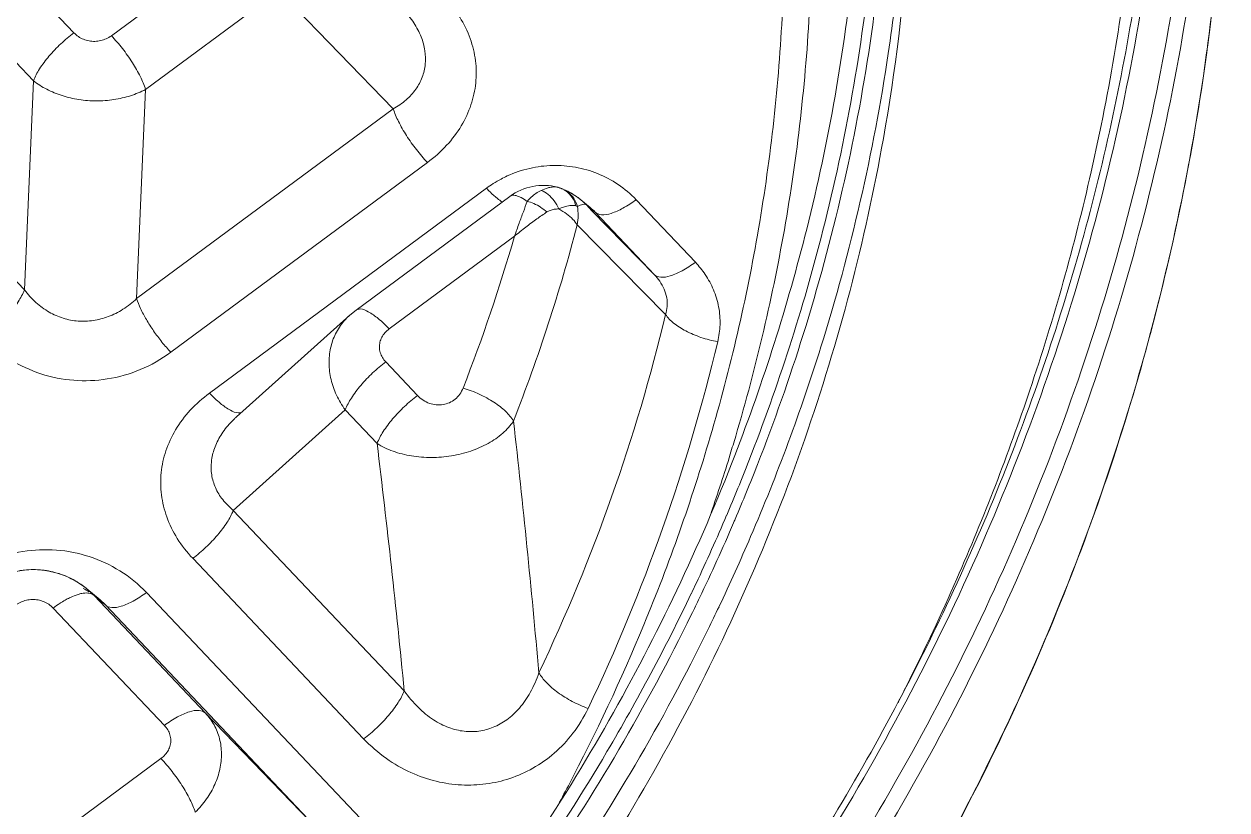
# Model space of a CAD drawing. Header units: millimetres. Extents: x 5536 to 6151, y 463 to 893.
# Drawn here: x 6088.17 to 6109.58, y 818.87 to 832.86 of the extents above; entities that cross this region are included whole.
import ezdxf

# ---------------------------------------------------------------- set-up
doc = ezdxf.new("R2010")
doc.units = ezdxf.units.MM
doc.header["$LTSCALE"] = 0.2
doc.layers.get('0').update_dxf_attribs({"lineweight": 18})

msp = doc.modelspace()

# ---------------------------------------------------------------- linework, layer by layer
for p, q in [((6087.075, 834.798), (6089.055, 832.708)), ((6089.721, 832.656), (6092.093, 834.411)), ((6086.352, 833.945), (6088.333, 831.855)), ((6090.331, 831.7), (6092.703, 833.456)), ((6094.737, 831.355), (6092.703, 833.456)), ((6084.36, 832.155), (6088.173, 828.13)), ((6088.333, 831.855), (6088.173, 828.13)), ((6090.331, 831.7), (6090.17, 827.976)), ((6090.17, 827.976), (6094.737, 831.355)), ((6095.346, 830.399), (6090.78, 827.02)), ((6096.397, 829.941), (6091.468, 826.294)), ((6097.743, 829.932), (6097.732, 829.935)), ((6097.971, 829.813), (6097.915, 829.847)), ((6096.81, 829.796), (6094.075, 827.772)), ((6098.026, 829.774), (6097.971, 829.813)), ((6098.083, 829.729), (6098.026, 829.774)), ((6098.077, 829.735), (6098.244, 829.597)), ((6098.175, 829.644), (6098.331, 829.515)), ((6098.175, 829.644), (6098.275, 829.541)), ((6100.115, 828.623), (6099.061, 829.736)), ((6098.275, 829.541), (6099.386, 828.402)), ((6099.386, 828.402), (6098.331, 829.515)), ((6098.013, 829.288), (6099.585, 827.695)), ((6096.897, 829.088), (6094.665, 827.437)), ((6094.075, 827.772), (6093.964, 827.682)), ((6093.965, 827.682), (6091.949, 825.871)), ((6094.605, 826.849), (6095.172, 826.251)), ((6093.883, 825.996), (6091.891, 824.205)), ((6093.883, 825.996), (6094.449, 825.398)), ((6091.891, 824.205), (6094.934, 820.993)), ((6091.168, 823.352), (6094.211, 820.139)), ((6089.27, 822.82), (6089.171, 822.893)), ((6089.282, 822.81), (6089.27, 822.82)), ((6089.282, 822.81), (6089.483, 822.644)), ((6091.394, 820.597), (6089.413, 822.688)), ((6089.48, 822.633), (6089.615, 822.522)), ((6094.157, 818.718), (6090.344, 822.742)), ((6090.664, 820.376), (6088.684, 822.467)), ((6093.428, 818.497), (6089.615, 822.522)), ((6091.394, 820.597), (6093.428, 818.497)), ((6088.232, 818.033), (6090.604, 819.788))]:
    msp.add_line(p, q)
for points in [[(6097.732, 829.936), (6097.727, 829.938), (6097.717, 829.941), (6097.706, 829.945), (6097.701, 829.947)], [(6097.915, 829.847), (6097.859, 829.879), (6097.801, 829.907), (6097.743, 829.932)], [(6089.171, 822.893), (6089.041, 822.972), (6088.903, 823.038), (6088.758, 823.089), (6088.609, 823.125), (6088.457, 823.146), (6088.303, 823.151), (6088.149, 823.14), (6087.997, 823.114), (6087.849, 823.073), (6087.705, 823.017), (6087.568, 822.946), (6087.428, 822.854)]]:
    msp.add_lwpolyline(points)
for centre, radius, start, end in [((6097.63, 828.273), 2.074, 118.0175, 122.4565), ((6097.623, 828.285), 2.061, 122.4544, 126.4932), ((6098.365, 831.802), 2.708, 223.3973, 225.3913), ((6097.406, 828.995), 0.997, 74.9188, 126.4946), ((6097.611, 829.602), 0.363, 92.4678, 97.5264), ((6097.618, 829.78), 0.184, 74.9547, 79.8726), ((6097.566, 829.549), 0.42, 67.7648, 71.2551), ((6097.563, 829.543), 0.427, 60.817, 67.7602), ((6097.571, 829.515), 0.451, 66.5743, 69.0502), ((6097.306, 828.809), 1.204, 61.9743, 67.9082), ((6097.299, 828.795), 1.219, 59.2065, 61.982), ((6097.296, 828.791), 1.225, 58.5129, 59.2081), ((6097.294, 828.787), 1.229, 53.3487, 58.5121), ((6097.286, 828.777), 1.242, 50.5142, 53.3476), ((6097.285, 828.775), 1.244, 44.306, 50.0725), ((6098.099, 828.661), 1.002, 111.8916, 114.4767), ((6098.038, 828.812), 0.839, 108.9718, 111.888), ((6097.732, 828.868), 0.799, 69.2431, 71.3444), ((6098.307, 829.013), 0.67, 113.4222, 115.8425), ((6097.649, 828.869), 0.94, 50.52, 51.8573), ((6097.657, 828.879), 0.927, 43.3322, 50.4941), ((6067.952, 837.13), 31.067, 338.6042, 345.38), ((6067.699, 837.462), 30.374, 338.609, 343.9968), ((6068.082, 835.243), 32.395, 334.538, 346.5266), ((6068.264, 834.935), 33.162, 334.5381, 346.5265), ((6093.128, 824.555), 1.767, 131.9593, 133.5252), ((5903.641, 804.051), 194.457, 5.09367, 6.42057), ((5903.587, 802.179), 192.27, 5.61526, 6.93587), ((6068.604, 835.085), 33.616, 341.0506, 342.915), ((6068.326, 837.892), 35.156, 336.9376, 338.6399), ((6068.262, 837.933), 35.397, 336.9084, 338.6092), ((6068.014, 838.025), 35.495, 334.7855, 336.9362), ((6067.995, 838.048), 35.688, 334.4386, 336.7894), ((6068.142, 837.983), 35.527, 336.7911, 336.9094), ((6068.062, 837.904), 35.946, 334.6083, 336.7909), ((6088.339, 821.667), 1.482, 51.07, 55.6319), ((6088.57, 821.526), 1.444, 58.5039, 63.2962), ((6088.341, 821.669), 1.479, 43.5469, 50.493), ((6067.799, 838.126), 35.733, 334.4719, 334.7876), ((6089.834, 820.949), 1.904, 121.8584, 122.6523), ((6088.592, 821.555), 1.407, 43.3806, 50.523), ((6067.842, 838.12), 35.856, 333.9046, 334.4401), ((6066.737, 839.699), 41.542, 332.9107, 333.4592)]:
    msp.add_arc(centre, radius, start, end)
for points, knots in [([(6101.067, 825.087), (6101.591, 826.426), (6102.541, 829.379), (6103.372, 834.065), (6103.509, 839.037), (6102.911, 843.981), (6101.587, 848.81), (6099.561, 853.442), (6096.869, 857.796), (6094.678, 860.445), (6093.493, 861.7)], [0, 0, 0, 0, 12951.2107, 27865.796202, 42726.534822, 57604.315486, 72568.722612, 87682.262061, 102995.710407, 118544.857717, 118544.857717, 118544.857717, 118544.857717]), ([(6100.817, 825.184), (6101.325, 826.499), (6102.244, 829.387), (6103.049, 833.963), (6103.19, 838.807), (6102.626, 843.626), (6101.368, 848.338), (6099.437, 852.865), (6096.867, 857.133), (6094.771, 859.739), (6093.636, 860.976)], [0, 0, 0, 0, 13030.637499, 27942.184833, 42801.097559, 57675.506096, 72632.410278, 87732.289983, 103024.703764, 118545.112601, 118545.112601, 118545.112601, 118545.112601]), ([(6093.529, 857.297), (6093.929, 856.84), (6094.709, 855.903), (6095.826, 854.419), (6096.909, 852.812), (6097.975, 851.024), (6099.025, 848.988), (6100.037, 846.636), (6100.964, 843.897), (6101.723, 840.718), (6102.188, 837.128), (6102.235, 833.262), (6101.803, 829.341), (6101.177, 826.665), (6100.769, 825.315), (6100.737, 825.209)], [0, 0, 0, 0, 9956.692176, 19977.010973, 30441.985982, 41700.95158, 54096.044882, 67962.994197, 83636.198088, 101445.812553, 121454.085975, 142856.61433, 164677.882861, 185975.67704, 187790.796432, 187790.796432, 187790.796432, 187790.796432]), ([(6093.297, 856.658), (6093.684, 856.21), (6094.44, 855.29), (6095.525, 853.831), (6096.579, 852.249), (6097.618, 850.486), (6098.641, 848.48), (6099.624, 846.164), (6100.523, 843.471), (6101.255, 840.353), (6101.7, 836.841), (6101.741, 833.066), (6101.32, 829.238), (6100.469, 825.577), (6099.299, 822.266), (6098.283, 820.103), (6097.716, 819.042), (6097.645, 818.912)], [0, 0, 0, 0, 9452.55585, 19003.236962, 29006.284585, 39784.631213, 51654.647307, 64926.762106, 79914.060581, 96922.401138, 115970.114034, 136312.476334, 157044.560986, 177289.87729, 196164.761891, 213010.360287, 215372.728021, 215372.728021, 215372.728021, 215372.728021]), ([(6108.833, 844.238), (6108.947, 843.289), (6109.194, 840.339), (6109.048, 835.35), (6107.952, 829.384), (6105.957, 823.602), (6103.102, 818.111), (6099.44, 813.011), (6096.529, 809.957), (6094.968, 808.523)], [0, 0, 0, 0, 7583.032266, 23491.12284, 39460.798976, 55566.591918, 71872.661652, 88425.604958, 105253.887477, 105253.887477, 105253.887477, 105253.887477]), ([(6109.24, 842.57), (6109.274, 842.142), (6109.43, 839.705), (6109.299, 835.223), (6108.198, 829.226), (6106.193, 823.415), (6103.324, 817.896), (6099.644, 812.77), (6096.718, 809.7), (6095.149, 808.259)], [0, 0, 0, 0, 3529.109543, 20100.757576, 36736.546075, 53514.138736, 70500.396313, 87743.878979, 105274.250004, 105274.250004, 105274.250004, 105274.250004]), ([(6100.54, 812.076), (6101.66, 813.511), (6103.738, 816.529), (6106.255, 821.399), (6108.112, 826.536), (6109.264, 831.832), (6109.695, 837.209), (6109.496, 840.796), (6109.277, 842.573)], [0, 0, 0, 0, 15289.422915, 30694.905203, 45930.734497, 61042.92207, 76085.885186, 91118.673152, 91118.673152, 91118.673152, 91118.673152]), ([(6101.221, 825.023), (6101.519, 825.785), (6102.38, 828.231), (6103.361, 832.493), (6103.692, 837.252), (6103.501, 840.23), (6103.358, 841.436)], [0, 0, 0, 0, 9321.54697, 29509.680822, 49581.191406, 63412.132898, 63412.132898, 63412.132898, 63412.132898]), ([(6103.901, 817.045), (6103.913, 817.065), (6104.944, 818.836), (6106.737, 822.487), (6108.588, 828.231), (6109.566, 834.14), (6109.63, 838.606), (6109.437, 841.059), (6109.391, 841.538)], [0, 0, 0, 0, 255.268972, 21978.168542, 43450.365054, 64755.910604, 85992.461339, 91147.578059, 91147.578059, 91147.578059, 91147.578059]), ([(6102.115, 818.011), (6102.95, 819.335), (6104.478, 822.08), (6106.285, 826.418), (6107.572, 830.917), (6108.069, 833.987), (6108.225, 835.526)], [0, 0, 0, 0, 15934.917439, 31895.929446, 47724.595464, 63462.045293, 63462.045293, 63462.045293, 63462.045293]), ([(6102.21, 817.953), (6103.313, 819.696), (6105.258, 823.324), (6107.323, 829.104), (6108.121, 833.238), (6108.353, 835.379), (6108.367, 835.513)], [0, 0, 0, 0, 20928.483748, 41593.641918, 62076.40512, 63448.900229, 63448.900229, 63448.900229, 63448.900229]), ([(6103.901, 821.137), (6104.205, 821.745), (6105.004, 823.45), (6106.172, 826.464), (6107.269, 830.368), (6107.787, 833.471), (6107.959, 835.256), (6107.984, 835.546)], [0, 0, 0, 0, 10529.789055, 29125.908132, 49945.196143, 73178.343205, 77689.149569, 77689.149569, 77689.149569, 77689.149569]), ([(6088.739, 807.54), (6090.218, 808.658), (6093.092, 811.142), (6096.842, 815.432), (6099.922, 820.247), (6102.192, 825.4), (6103.451, 830.199), (6103.825, 833.254), (6103.908, 834.477)], [0, 0, 0, 0, 15892.379387, 32439.845826, 48670.084316, 64691.848317, 80503.822192, 91011.662226, 91011.662226, 91011.662226, 91011.662226]), ([(6101.099, 823.738), (6101.573, 824.843), (6102.613, 827.649), (6103.419, 831.156), (6103.708, 833.518), (6103.764, 834.109)], [0, 0, 0, 0, 16770.555376, 41703.279259, 49983.054501, 49983.054501, 49983.054501, 49983.054501]), ([(6095.646, 833.341), (6095.749, 833.232), (6095.93, 833.002), (6096.119, 832.616), (6096.216, 832.216), (6096.221, 831.813), (6096.134, 831.417), (6095.958, 831.039), (6095.694, 830.689), (6095.469, 830.49), (6095.346, 830.399)], [0, 0, 0, 0, 15740.905687, 30681.148454, 44893.407971, 58803.536372, 72790.494056, 87221.106766, 102492.657635, 118615.500896, 118615.500896, 118615.500896, 118615.500896]), ([(6094.917, 833.12), (6094.986, 833.047), (6095.109, 832.895), (6095.241, 832.646), (6095.311, 832.395), (6095.318, 832.148), (6095.263, 831.912), (6095.145, 831.694), (6094.967, 831.502), (6094.818, 831.4), (6094.737, 831.355)], [0, 0, 0, 0, 17180.740758, 32982.34695, 47461.073965, 61119.789765, 74493.537338, 88171.399163, 102791.023952, 118601.375757, 118601.375757, 118601.375757, 118601.375757]), ([(6089.055, 832.708), (6088.974, 832.647), (6088.817, 832.516), (6088.611, 832.3), (6088.445, 832.081), (6088.362, 831.928), (6088.333, 831.855)], [0, 0, 0, 0, 17075.271709, 34217.737907, 50022.473905, 63278.656103, 63278.656103, 63278.656103, 63278.656103]), ([(6089.055, 832.708), (6089.079, 832.683), (6089.132, 832.638), (6089.223, 832.589), (6089.323, 832.56), (6089.428, 832.552), (6089.532, 832.565), (6089.632, 832.599), (6089.693, 832.635), (6089.721, 832.656)], [0, 0, 0, 0, 14821.530232, 29698.142845, 44640.46952, 59662.259785, 74758.996849, 89911.549277, 105075.095091, 105075.095091, 105075.095091, 105075.095091]), ([(6089.721, 832.656), (6089.79, 832.583), (6089.922, 832.429), (6090.095, 832.184), (6090.235, 831.941), (6090.306, 831.778), (6090.331, 831.7)], [0, 0, 0, 0, 16691.594966, 33766.266485, 49746.56137, 63294.040157, 63294.040157, 63294.040157, 63294.040157]), ([(6088.333, 831.855), (6088.407, 831.797), (6088.571, 831.693), (6088.845, 831.581), (6089.143, 831.512), (6089.454, 831.488), (6089.764, 831.511), (6090.06, 831.579), (6090.244, 831.655), (6090.331, 831.7)], [0, 0, 0, 0, 14045.686106, 28842.993543, 44172.139716, 59757.395279, 75297.27175, 90493.56361, 105072.905775, 105072.905775, 105072.905775, 105072.905775]), ([(6094.737, 831.355), (6094.762, 831.277), (6094.833, 831.114), (6094.973, 830.871), (6095.146, 830.627), (6095.277, 830.472), (6095.346, 830.399)], [0, 0, 0, 0, 13560.313692, 29555.748343, 46646.596434, 63354.005055, 63354.005055, 63354.005055, 63354.005055]), ([(6099.061, 829.736), (6098.964, 829.838), (6098.75, 830.019), (6098.381, 830.215), (6097.984, 830.328), (6097.573, 830.36), (6097.16, 830.308), (6096.855, 830.205), (6096.692, 830.124), (6096.656, 830.104)], [0, 0, 0, 0, 16985.192282, 33672.554829, 50141.424715, 66603.071204, 83228.913565, 100237.920263, 105240.769567, 105240.769567, 105240.769567, 105240.769567]), ([(6096.463, 829.874), (6096.504, 829.833), (6096.573, 829.771), (6096.646, 829.715), (6096.674, 829.695)], [0, 0, 0, 0, 22455.137194, 35738.902963, 35738.902963, 35738.902963, 35738.902963]), ([(6097.373, 829.902), (6097.34, 829.887), (6097.277, 829.852), (6097.193, 829.787), (6097.145, 829.735), (6097.124, 829.707)], [0, 0, 0, 0, 16868.082246, 33550.356959, 49953.487118, 49953.487118, 49953.487118, 49953.487118]), ([(6097.563, 829.961), (6097.539, 829.958), (6097.474, 829.944), (6097.411, 829.919), (6097.373, 829.902)], [0, 0, 0, 0, 12903.840569, 35744.297752, 35744.297752, 35744.297752, 35744.297752]), ([(6097.684, 829.573), (6097.662, 829.624), (6097.607, 829.718), (6097.502, 829.833), (6097.416, 829.886), (6097.373, 829.902)], [0, 0, 0, 0, 18045.664499, 34980.575378, 49956.233841, 49956.233841, 49956.233841, 49956.233841]), ([(6097.701, 829.947), (6097.693, 829.95), (6097.681, 829.953), (6097.67, 829.956), (6097.666, 829.957)], [0, 0, 0, 0, 23823.643679, 35745.682597, 35745.682597, 35745.682597, 35745.682597]), ([(6098.015, 829.616), (6098.001, 829.667), (6097.957, 829.766), (6097.859, 829.87), (6097.782, 829.914), (6097.751, 829.928)], [0, 0, 0, 0, 18954.128408, 37600.46078, 49959.142601, 49959.142601, 49959.142601, 49959.142601]), ([(6097.987, 829.626), (6097.974, 829.678), (6097.931, 829.777), (6097.845, 829.87), (6097.786, 829.907), (6097.771, 829.916)], [0, 0, 0, 0, 21788.222185, 42964.029762, 49958.936886, 49958.936886, 49958.936886, 49958.936886]), ([(6097.124, 829.707), (6097.09, 829.731), (6097.026, 829.772), (6096.933, 829.811), (6096.859, 829.82), (6096.822, 829.804), (6096.811, 829.796)], [0, 0, 0, 0, 23452.39238, 41845.023489, 55517.306289, 63382.711351, 63382.711351, 63382.711351, 63382.711351]), ([(6097.124, 829.707), (6097.1, 829.646), (6097.051, 829.516), (6096.975, 829.31), (6096.923, 829.165), (6096.897, 829.088)], [0, 0, 0, 0, 14867.736922, 31551.05003, 49951.825649, 49951.825649, 49951.825649, 49951.825649]), ([(6097.473, 829.518), (6097.437, 829.549), (6097.364, 829.604), (6097.247, 829.669), (6097.164, 829.698), (6097.124, 829.707)], [0, 0, 0, 0, 17508.151363, 34462.41413, 49954.63766, 49954.63766, 49954.63766, 49954.63766]), ([(6097.987, 829.626), (6097.962, 829.634), (6097.898, 829.639), (6097.824, 829.624), (6097.778, 829.61), (6097.766, 829.605)], [0, 0, 0, 0, 17992.925582, 41073.81567, 49959.628461, 49959.628461, 49959.628461, 49959.628461]), ([(6098.175, 829.644), (6098.166, 829.652), (6098.133, 829.658), (6098.088, 829.646), (6098.056, 829.634), (6098.041, 829.627)], [0, 0, 0, 0, 13061.080105, 32570.178416, 49961.965632, 49961.965632, 49961.965632, 49961.965632]), ([(6099.061, 829.736), (6098.986, 829.681), (6098.843, 829.587), (6098.635, 829.493), (6098.462, 829.455), (6098.36, 829.486), (6098.331, 829.515)], [0, 0, 0, 0, 21990.845361, 40257.96809, 53840.005205, 63401.414546, 63401.414546, 63401.414546, 63401.414546]), ([(6097.473, 829.518), (6097.412, 829.478), (6097.286, 829.39), (6097.094, 829.247), (6096.964, 829.143), (6096.897, 829.088)], [0, 0, 0, 0, 15210.079804, 31897.329304, 49953.742015, 49953.742015, 49953.742015, 49953.742015]), ([(6097.684, 829.573), (6097.657, 829.572), (6097.604, 829.568), (6097.533, 829.55), (6097.49, 829.53), (6097.473, 829.518)], [0, 0, 0, 0, 18671.650927, 35363.75428, 49957.354815, 49957.354815, 49957.354815, 49957.354815]), ([(6097.684, 829.573), (6097.732, 829.545), (6097.82, 829.489), (6097.932, 829.394), (6097.991, 829.324), (6098.013, 829.288)], [0, 0, 0, 0, 18827.997426, 35548.399195, 49959.483051, 49959.483051, 49959.483051, 49959.483051]), ([(6098.013, 829.288), (6098.023, 829.343), (6098.034, 829.453), (6098.025, 829.562), (6098.015, 829.616)], [0, 0, 0, 0, 18107.451418, 35748.800941, 35748.800941, 35748.800941, 35748.800941]), ([(6100.115, 828.623), (6100.04, 828.568), (6099.898, 828.474), (6099.689, 828.38), (6099.517, 828.342), (6099.414, 828.373), (6099.386, 828.402)], [0, 0, 0, 0, 21996.386232, 40268.228546, 53853.853777, 63417.835393, 63417.835393, 63417.835393, 63417.835393]), ([(6100.513, 827.208), (6100.537, 827.307), (6100.565, 827.514), (6100.541, 827.83), (6100.449, 828.134), (6100.303, 828.402), (6100.179, 828.555), (6100.115, 828.623)], [0, 0, 0, 0, 15400.277056, 31553.486269, 47815.95292, 63417.935676, 77646.249019, 77646.249019, 77646.249019, 77646.249019]), ([(6099.585, 827.695), (6099.6, 827.741), (6099.619, 827.84), (6099.611, 827.995), (6099.564, 828.148), (6099.486, 828.286), (6099.42, 828.366), (6099.386, 828.402)], [0, 0, 0, 0, 14617.459175, 30221.951625, 46427.915129, 62526.304657, 77635.552168, 77635.552168, 77635.552168, 77635.552168]), ([(6088.173, 828.13), (6088.144, 828.057), (6088.06, 827.904), (6087.894, 827.684), (6087.688, 827.469), (6087.532, 827.337), (6087.45, 827.277)], [0, 0, 0, 0, 13258.63518, 29066.298671, 46212.002068, 63290.578927, 63290.578927, 63290.578927, 63290.578927]), ([(6090.17, 827.976), (6090.096, 827.905), (6089.937, 827.78), (6089.675, 827.647), (6089.402, 827.576), (6089.128, 827.566), (6088.86, 827.617), (6088.604, 827.73), (6088.368, 827.901), (6088.234, 828.049), (6088.173, 828.13)], [0, 0, 0, 0, 16004.485002, 31172.573742, 45543.36779, 59513.582663, 73445.742839, 87708.752131, 102714.531962, 118518.419026, 118518.419026, 118518.419026, 118518.419026]), ([(6090.17, 827.976), (6090.19, 827.916), (6090.242, 827.788), (6090.344, 827.596), (6090.472, 827.397), (6090.569, 827.267), (6090.62, 827.203)], [0, 0, 0, 0, 13426.92525, 29017.128326, 45956.284567, 63318.085713, 63318.085713, 63318.085713, 63318.085713]), ([(6094.665, 827.437), (6094.604, 827.502), (6094.487, 827.614), (6094.317, 827.736), (6094.179, 827.801), (6094.098, 827.787), (6094.076, 827.772)], [0, 0, 0, 0, 23902.811953, 42987.073165, 56202.887487, 63362.290208, 63362.290208, 63362.290208, 63362.290208]), ([(6093.965, 827.682), (6093.928, 827.649), (6093.83, 827.549), (6093.702, 827.355), (6093.611, 827.096), (6093.584, 826.817), (6093.621, 826.531), (6093.72, 826.251), (6093.823, 826.078), (6093.883, 825.996)], [0, 0, 0, 0, 8401.469439, 23734.714647, 39135.442623, 54847.202751, 71050.839463, 87838.228304, 105187.617141, 105187.617141, 105187.617141, 105187.617141]), ([(6100.513, 827.208), (6100.412, 827.227), (6100.217, 827.277), (6099.951, 827.388), (6099.735, 827.523), (6099.623, 827.636), (6099.585, 827.695)], [0, 0, 0, 0, 18269.950719, 35678.202449, 51000.777415, 63425.448973, 63425.448973, 63425.448973, 63425.448973]), ([(6090.78, 827.02), (6090.612, 826.896), (6090.249, 826.69), (6089.655, 826.522), (6089.049, 826.498), (6088.457, 826.615), (6087.906, 826.871), (6087.59, 827.129), (6087.45, 827.277)], [0, 0, 0, 0, 15672.858857, 30891.227624, 45838.500191, 60698.487688, 75686.690462, 90913.472913, 90913.472913, 90913.472913, 90913.472913]), ([(6094.665, 827.437), (6094.638, 827.417), (6094.588, 827.371), (6094.531, 827.29), (6094.497, 827.201), (6094.487, 827.107), (6094.503, 827.014), (6094.542, 826.925), (6094.582, 826.873), (6094.605, 826.849)], [0, 0, 0, 0, 15984.780912, 31209.710549, 45852.015647, 60224.447668, 74696.077195, 89612.534377, 105206.304369, 105206.304369, 105206.304369, 105206.304369]), ([(6090.62, 827.203), (6090.646, 827.171), (6090.698, 827.109), (6090.752, 827.049), (6090.78, 827.02)], [0, 0, 0, 0, 18129.286046, 35709.074852, 35709.074852, 35709.074852, 35709.074852]), ([(6094.605, 826.849), (6094.524, 826.788), (6094.367, 826.657), (6094.161, 826.441), (6093.995, 826.222), (6093.912, 826.069), (6093.883, 825.996)], [0, 0, 0, 0, 17098.684226, 34264.574026, 50090.848586, 63365.093745, 63365.093745, 63365.093745, 63365.093745]), ([(6091.468, 826.294), (6091.344, 826.203), (6091.12, 826.003), (6090.856, 825.654), (6090.679, 825.275), (6090.593, 824.88), (6090.598, 824.477), (6090.695, 824.076), (6090.885, 823.691), (6091.066, 823.461), (6091.168, 823.352)], [0, 0, 0, 0, 16148.262819, 31402.743853, 45822.269205, 59799.343009, 73702.298948, 87908.058161, 102844.795524, 118564.285841, 118564.285841, 118564.285841, 118564.285841]), ([(6091.468, 826.294), (6091.529, 826.229), (6091.646, 826.117), (6091.815, 825.995), (6091.947, 825.934), (6092.017, 825.942), (6092.035, 825.948)], [0, 0, 0, 0, 24721.216678, 44458.619974, 58126.647486, 63340.850347, 63340.850347, 63340.850347, 63340.850347]), ([(6095.172, 826.251), (6095.09, 826.19), (6094.934, 826.059), (6094.728, 825.843), (6094.562, 825.624), (6094.478, 825.471), (6094.449, 825.398)], [0, 0, 0, 0, 17101.070785, 34269.382463, 50097.874102, 63373.920225, 63373.920225, 63373.920225, 63373.920225]), ([(6095.172, 826.251), (6095.201, 826.219), (6095.267, 826.164), (6095.381, 826.106), (6095.503, 826.079), (6095.625, 826.083), (6095.74, 826.118), (6095.843, 826.182), (6095.927, 826.272), (6095.966, 826.345), (6095.981, 826.384)], [0, 0, 0, 0, 15661.10895, 30913.602438, 45745.295493, 60251.420268, 74597.925816, 88993.827998, 103638.717389, 118664.075353, 118664.075353, 118664.075353, 118664.075353]), ([(6095.981, 826.384), (6096.08, 826.354), (6096.269, 826.281), (6096.526, 826.142), (6096.734, 825.983), (6096.842, 825.859), (6096.878, 825.796)], [0, 0, 0, 0, 17920.13128, 35250.844467, 50719.072611, 63391.046753, 63391.046753, 63391.046753, 63391.046753]), ([(6091.911, 825.836), (6091.887, 825.813), (6091.797, 825.722), (6091.664, 825.553), (6091.547, 825.317), (6091.491, 825.076), (6091.496, 824.835), (6091.566, 824.602), (6091.698, 824.385), (6091.821, 824.262), (6091.891, 824.205)], [0, 0, 0, 0, 6319.988018, 24237.571822, 40625.285789, 55970.883335, 70811.534184, 85778.032545, 101595.791145, 118587.684056, 118587.684056, 118587.684056, 118587.684056]), ([(6094.449, 825.398), (6094.539, 825.341), (6094.738, 825.247), (6095.066, 825.164), (6095.418, 825.137), (6095.774, 825.166), (6096.116, 825.251), (6096.426, 825.385), (6096.687, 825.565), (6096.825, 825.716), (6096.878, 825.796)], [0, 0, 0, 0, 14082.116625, 29186.549965, 44946.653945, 60918.591207, 76651.621973, 91724.431018, 105790.48781, 118663.933945, 118663.933945, 118663.933945, 118663.933945]), ([(6088.307, 808.822), (6089.615, 809.819), (6092.231, 812.07), (6095.718, 815.959), (6098.676, 820.38), (6100.189, 823.56), (6100.817, 825.184)], [0, 0, 0, 0, 15010.309139, 31389.61684, 47502.397703, 63381.38513, 63381.38513, 63381.38513, 63381.38513]), ([(6091.168, 823.352), (6091.25, 823.413), (6091.406, 823.544), (6091.612, 823.759), (6091.778, 823.979), (6091.862, 824.132), (6091.891, 824.205)], [0, 0, 0, 0, 17094.144503, 34255.476727, 50077.549387, 63348.270224, 63348.270224, 63348.270224, 63348.270224]), ([(6087.256, 823.158), (6087.353, 823.214), (6087.637, 823.355), (6088.138, 823.497), (6088.745, 823.522), (6089.337, 823.405), (6089.888, 823.149), (6090.204, 822.89), (6090.344, 822.742)], [0, 0, 0, 0, 9155.888427, 25702.785991, 41966.78851, 58086.179111, 74393.234826, 90922.481363, 90922.481363, 90922.481363, 90922.481363]), ([(6089.175, 822.89), (6089.09, 822.949), (6088.905, 823.049), (6088.604, 823.137), (6088.29, 823.161), (6087.977, 823.12), (6087.679, 823.015), (6087.499, 822.906), (6087.415, 822.842)], [0, 0, 0, 0, 15100.523834, 30204.448464, 45329.320435, 60488.677988, 75690.9348, 90927.317079, 90927.317079, 90927.317079, 90927.317079]), ([(6088.684, 822.467), (6088.66, 822.492), (6088.607, 822.537), (6088.516, 822.586), (6088.416, 822.615), (6088.311, 822.623), (6088.207, 822.61), (6088.107, 822.575), (6088.046, 822.539), (6088.018, 822.519)], [0, 0, 0, 0, 14828.795672, 29712.700726, 44662.352054, 59691.505923, 74795.643318, 89955.623465, 105126.602372, 105126.602372, 105126.602372, 105126.602372]), ([(6088.431, 808.662), (6089.719, 809.639), (6092.279, 811.825), (6095.703, 815.584), (6098.276, 819.314), (6099.585, 821.767), (6100.043, 822.726)], [0, 0, 0, 0, 16707.927511, 34692.796106, 52394.415575, 63383.720667, 63383.720667, 63383.720667, 63383.720667]), ([(6088.829, 822.566), (6088.858, 822.584), (6088.912, 822.616), (6088.967, 822.644), (6088.992, 822.656)], [0, 0, 0, 0, 19748.552126, 35709.190646, 35709.190646, 35709.190646, 35709.190646]), ([(6088.992, 822.656), (6089.037, 822.677), (6089.103, 822.703), (6089.172, 822.722), (6089.193, 822.727)], [0, 0, 0, 0, 24902.553014, 35710.106536, 35710.106536, 35710.106536, 35710.106536]), ([(6089.193, 822.727), (6089.228, 822.734), (6089.293, 822.74), (6089.358, 822.724), (6089.383, 822.711)], [0, 0, 0, 0, 20013.325373, 35711.215815, 35711.215815, 35711.215815, 35711.215815]), ([(6090.344, 822.742), (6090.27, 822.687), (6090.127, 822.593), (6089.919, 822.499), (6089.746, 822.461), (6089.643, 822.493), (6089.615, 822.522)], [0, 0, 0, 0, 21968.238957, 40216.530429, 53784.536816, 63336.066251, 63336.066251, 63336.066251, 63336.066251]), ([(6088.496, 807.993), (6088.985, 808.358), (6090.957, 809.898), (6094.152, 812.889), (6097.66, 817.252), (6099.613, 820.575), (6100.472, 822.356), (6100.536, 822.49)], [0, 0, 0, 0, 7462.23693, 30614.749887, 53372.463273, 75768.594034, 77583.790459, 77583.790459, 77583.790459, 77583.790459]), ([(6088.528, 808.538), (6088.929, 808.843), (6090.801, 810.316), (6093.899, 813.216), (6097.381, 817.546), (6099.245, 820.717), (6100.043, 822.348)], [0, 0, 0, 0, 5289.980803, 24982.651141, 44339.516177, 63388.831199, 63388.831199, 63388.831199, 63388.831199]), ([(6094.934, 820.993), (6095.008, 820.886), (6095.166, 820.697), (6095.437, 820.475), (6095.716, 820.331), (6095.993, 820.263), (6096.264, 820.264), (6096.525, 820.335), (6096.773, 820.475), (6097, 820.687), (6097.194, 820.972), (6097.29, 821.195), (6097.33, 821.316)], [0, 0, 0, 0, 18073.349956, 34122.437847, 48421.588056, 61382.809231, 73560.782905, 85752.551409, 98674.675215, 112818.519976, 128615.680826, 146362.68821, 146362.68821, 146362.68821, 146362.68821]), ([(6098.205, 820.678), (6098.109, 820.714), (6097.923, 820.797), (6097.673, 820.951), (6097.47, 821.122), (6097.366, 821.251), (6097.33, 821.316)], [0, 0, 0, 0, 17764.809719, 35072.97866, 50625.088318, 63428.507363, 63428.507363, 63428.507363, 63428.507363]), ([(6094.211, 820.139), (6094.293, 820.2), (6094.449, 820.331), (6094.655, 820.547), (6094.821, 820.766), (6094.905, 820.919), (6094.934, 820.993)], [0, 0, 0, 0, 17106.948677, 34281.131738, 50115.05105, 63395.711079, 63395.711079, 63395.711079, 63395.711079]), ([(6090.664, 820.376), (6090.739, 820.432), (6090.881, 820.526), (6091.09, 820.62), (6091.263, 820.658), (6091.365, 820.626), (6091.394, 820.597)], [0, 0, 0, 0, 21975.188188, 40229.421828, 53801.954503, 63356.719287, 63356.719287, 63356.719287, 63356.719287]), ([(6094.211, 820.139), (6094.334, 820.01), (6094.597, 819.781), (6095.038, 819.527), (6095.493, 819.37), (6095.946, 819.304), (6096.39, 819.322), (6096.821, 819.421), (6097.234, 819.604), (6097.619, 819.875), (6097.956, 820.234), (6098.131, 820.523), (6098.205, 820.678)], [0, 0, 0, 0, 16438.87687, 31966.893725, 46642.728322, 60582.406089, 74005.048598, 87403.274484, 101172.054629, 115475.030172, 130487.365483, 146362.573127, 146362.573127, 146362.573127, 146362.573127]), ([(6091.214, 818.832), (6091.287, 818.904), (6091.42, 819.059), (6091.57, 819.32), (6091.662, 819.595), (6091.691, 819.873), (6091.657, 820.142), (6091.558, 820.391), (6091.454, 820.534), (6091.394, 820.597)], [0, 0, 0, 0, 16549.00912, 32566.145669, 47963.335637, 62758.908636, 77076.890384, 91133.993484, 105199.644192, 105199.644192, 105199.644192, 105199.644192]), ([(6090.604, 819.788), (6090.632, 819.808), (6090.682, 819.854), (6090.738, 819.935), (6090.773, 820.024), (6090.782, 820.118), (6090.767, 820.211), (6090.727, 820.3), (6090.687, 820.352), (6090.664, 820.376)], [0, 0, 0, 0, 15981.764706, 31203.821495, 45843.363692, 60213.083733, 74681.982561, 89595.625118, 105186.452673, 105186.452673, 105186.452673, 105186.452673]), ([(6090.604, 819.788), (6090.673, 819.715), (6090.805, 819.56), (6090.978, 819.316), (6091.118, 819.073), (6091.189, 818.91), (6091.214, 818.832)], [0, 0, 0, 0, 16708.820688, 33801.168555, 49798.084177, 63359.731755, 63359.731755, 63359.731755, 63359.731755])]:
    msp.add_open_spline(points, degree=3, knots=knots)
for points in [[(6097.65, 829.961), (6097.632, 829.964), (6097.613, 829.965), (6097.595, 829.964)], [(6089.383, 822.711), (6089.394, 822.705), (6089.404, 822.697), (6089.413, 822.688)], [(6088.684, 822.467), (6088.724, 822.497), (6088.765, 822.525), (6088.807, 822.552)]]:
    msp.add_open_spline(points, degree=3)

doc.saveas('drawing.dxf')
